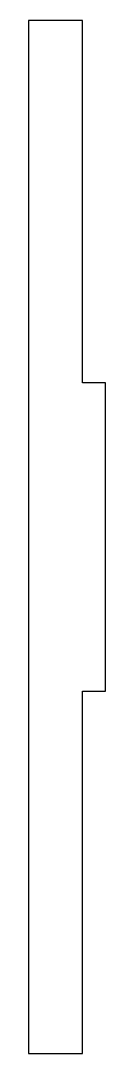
# Model space of a CAD drawing. Header units: millimetres. Extents: x -7 to 3, y 0 to 134.
import ezdxf

# ---------------------------------------------------------------- set-up
doc = ezdxf.new("R2010")
doc.units = ezdxf.units.MM

msp = doc.modelspace()

# ---------------------------------------------------------------- linework, layer by layer
msp.add_lwpolyline([(-7, 0), (0, 0), (0, 47), (3, 47), (3, 87), (0, 87), (0, 134), (-7, 134)], close=True)

doc.saveas('drawing.dxf')
